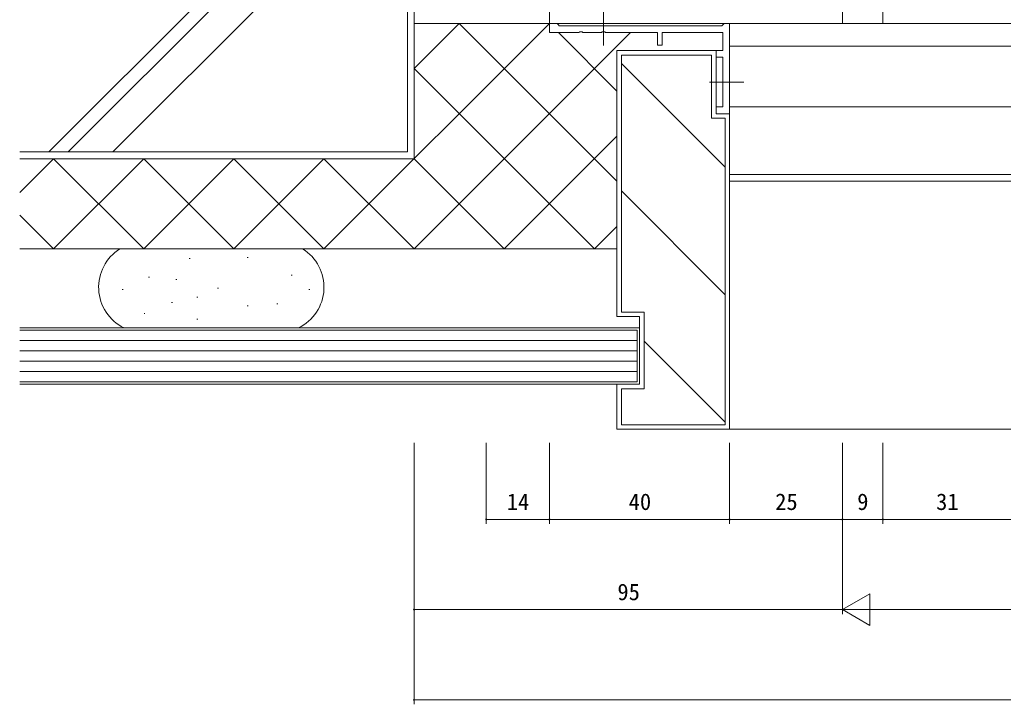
# Model space of a CAD drawing. Units: millimetres, scale not verified. Extents: x -841 to 746, y -594 to 534.
# Drawn here: x -204.2 to 14, y -287.7 to -135.9 of the extents above; entities that cross this region are included whole.
import ezdxf
from ezdxf.enums import TextEntityAlignment as Align

# ---------------------------------------------------------------- set-up
doc = ezdxf.new("R2010")
doc.units = ezdxf.units.MM
doc.header["$LTSCALE"] = 2
doc.linetypes.add('CHAIN2', pattern=[12, 9, -1, 1, -1])
for name, color, linetype, lineweight in [('0-3_YKK_12', 2, 'Continuous', 9), ('0-4_YSS_K', 3, 'Continuous', 9), ('0-5_YKK_D', 6, 'Continuous', 9), ('0-6_YKK_13', 4, 'Continuous', 9), ('0-7_YKK_11', 7, 'Continuous', 9)]:
    doc.layers.add(name, color=color, linetype=linetype, lineweight=lineweight)
doc.styles.add('ＭＳ ゴシック', font='')
doc.styles.get('ＭＳ ゴシック').set_extended_font_data('MS Gothic')

msp = doc.modelspace()

# ---------------------------------------------------------------- linework, layer by layer
at = {"layer": '0-3_YKK_12'}
for p, q in [((273.805, -136.75), (-22.195, -136.75)), ((-46.695, -141.75), (235.691, -141.75)), ((-46.695, -155.25), (228.211, -155.25)), ((-46.695, -170.25), (219.1, -170.25)), ((-46.695, -171.75), (219.076, -171.75))]:
    msp.add_line(p, q, dxfattribs=at)
at = {"layer": '0-4_YSS_K'}
for p, q in [((-118.195, -165.245), (-118.195, -58.132)), ((-116.695, -59.248), (-116.695, -166.745)), ((-118.195, -85.735), (-197.704, -165.245)), ((-118.195, -89.978), (-193.462, -165.245)), ((-118.195, -99.877), (-183.562, -165.245)), ((-86.699, -136.75), (-136.695, -186.746)), ((-116.695, -136.75), (-86.195, -136.75)), ((-106.699, -136.75), (-116.695, -146.746)), ((-71.695, -171.745), (-106.69, -136.75)), ((-68.698, -138.748), (-116.695, -186.746)), ((-71.695, -151.745), (-84.69, -138.75)), ((-49.695, -142.748), (-71.695, -142.748)), ((-71.695, -142.748), (-71.695, -201.748)), ((-70.695, -143.748), (-50.695, -143.748)), ((-70.695, -143.748), (-70.695, -200.748)), ((-50.695, -157.748), (-50.695, -143.748)), ((-49.695, -142.748), (-49.695, -156.748)), ((-70.695, -145.61), (-47.695, -168.611)), ((-76.694, -186.745), (-116.695, -146.746)), ((-46.695, -156.748), (-49.695, -156.748)), ((-46.695, -156.748), (-46.695, -226.748)), ((-50.695, -157.748), (-47.695, -157.748)), ((-47.695, -225.748), (-47.695, -157.748)), ((-71.695, -161.746), (-96.695, -186.746)), ((-118.195, -165.245), (-204.205, -165.245)), ((-196.695, -166.745), (-204.205, -174.256)), ((-204.205, -166.745), (-116.695, -166.745)), ((-176.695, -186.746), (-196.695, -166.745)), ((-176.695, -166.745), (-196.695, -186.746)), ((-194.205, -166.745), (-116.695, -166.745)), ((-156.695, -186.746), (-176.695, -166.745)), ((-156.695, -166.745), (-176.695, -186.746)), ((-136.695, -186.746), (-156.695, -166.745)), ((-136.695, -166.745), (-156.695, -186.746)), ((-116.695, -186.746), (-136.695, -166.745)), ((-96.695, -186.746), (-116.695, -166.745)), ((-96.694, -186.745), (-116.695, -166.745)), ((-70.695, -173.895), (-47.695, -196.895)), ((-196.695, -186.746), (-204.205, -179.235)), ((-71.695, -181.746), (-76.695, -186.746)), ((-71.695, -186.746), (-204.205, -186.746)), ((-181.959, -186.747), (-141.423, -186.747)), ((-166.415, -188.901), (-166.615, -188.901)), ((-153.506, -188.658), (-153.706, -188.658)), ((-175.427, -193.042), (-175.627, -193.042)), ((-169.338, -193.529), (-169.538, -193.529)), ((-143.763, -192.555), (-143.963, -192.555)), ((-181.273, -195.721), (-181.473, -195.721)), ((-160.082, -195.477), (-160.282, -195.477)), ((-139.866, -195.721), (-140.066, -195.721)), ((-164.71, -197.426), (-164.91, -197.426)), ((-170.312, -198.644), (-170.512, -198.644)), ((-153.506, -199.375), (-153.706, -199.375)), ((-146.93, -198.887), (-147.13, -198.887)), ((-65.695, -200.748), (-70.695, -200.748)), ((-65.695, -217.748), (-65.695, -200.748)), ((-176.402, -201.08), (-176.602, -201.08)), ((-164.71, -202.297), (-164.91, -202.297)), ((-181.05, -204.247), (-142.332, -204.247)), ((-67.195, -207.048), (-204.205, -207.048)), ((-65.695, -207.179), (-47.695, -225.179)), ((-67.195, -209.348), (-204.205, -209.348)), ((-67.195, -211.648), (-204.205, -211.648)), ((-67.195, -213.948), (-204.205, -213.948)), ((-66.695, -216.748), (-71.695, -216.748)), ((-71.695, -216.748), (-71.695, -226.748)), ((-65.695, -217.748), (-70.695, -217.748)), ((-70.695, -217.748), (-70.695, -225.748)), ((-46.695, -226.748), (-71.695, -226.748)), ((-70.695, -225.748), (-47.695, -225.748)), ((-46.695, -226.747), (298.306, -226.748))]:
    msp.add_line(p, q, dxfattribs=at)
for points in [[(-66.695, -216.748), (-66.695, -201.748), (-71.695, -201.748)], [(-204.205, -204.248), (-66.695, -204.248), (-66.695, -216.748), (-204.205, -216.748)], [(-204.205, -204.748), (-67.195, -204.748), (-67.195, -216.248), (-204.205, -216.248)]]:
    msp.add_lwpolyline(points, dxfattribs=at)
for centre, start, end in [((-176.691, -195.247), 121.78833, 244.15807), ((-146.691, -195.247), 295.84192, 58.21165)]:
    msp.add_arc(centre, 10, start, end, dxfattribs=at)
at = {"layer": '0-5_YKK_D'}
for p, q in [((-116.695, -229.748), (-116.695, -287.748)), ((-116.695, -229.748), (-116.695, -267.748)), ((-100.695, -229.748), (-100.695, -247.748)), ((-86.695, -229.748), (-86.695, -247.748)), ((-86.695, -229.748), (-86.695, -247.748)), ((-46.695, -229.748), (-46.695, -247.748)), ((-46.695, -229.748), (-46.695, -247.748)), ((-21.695, -229.748), (-21.695, -247.748)), ((-21.695, -229.748), (-21.695, -247.748)), ((-21.695, -229.748), (-21.695, -267.748)), ((-21.695, -229.748), (-21.695, -267.748)), ((-12.695, -229.748), (-12.695, -247.748)), ((-12.695, -229.748), (-12.695, -247.748)), ((-86.695, -246.748), (-100.695, -246.748)), ((-86.695, -246.748), (-46.695, -246.748)), ((-46.695, -246.748), (-21.695, -246.748)), ((-21.695, -246.748), (-12.695, -246.748)), ((-12.695, -246.748), (18.305, -246.748)), ((-21.695, -266.748), (-15.633, -263.248)), ((-15.633, -270.248), (-15.633, -263.248)), ((-21.695, -266.748), (-116.695, -266.748)), ((-21.695, -266.748), (-15.633, -270.248)), ((-21.695, -266.748), (-9.57, -266.748)), ((-14.695, -266.748), (266.305, -266.748)), ((-116.695, -286.748), (368.305, -286.748))]:
    msp.add_line(p, q, dxfattribs=at)
for centre, start, end in [((-100.695, -246.748), 0, 180), ((-100.695, -246.748), 180, 0), ((-86.695, -246.748), 0, 180), ((-86.695, -246.748), 0, 180), ((-86.695, -246.748), 180, 0), ((-86.695, -246.748), 180, 0), ((-46.695, -246.748), 0, 180), ((-46.695, -246.748), 180, 0), ((-21.695, -246.748), 0, 180), ((-21.695, -246.748), 0, 180), ((-21.695, -246.748), 180, 0), ((-21.695, -246.748), 180, 0), ((-12.695, -246.748), 0, 180), ((-12.695, -246.748), 0, 180), ((-12.695, -246.748), 180, 0), ((-12.695, -246.748), 180, 0), ((-116.695, -266.748), 0, 180), ((-116.695, -266.748), 180, 0), ((-116.695, -286.748), 0, 180), ((-116.695, -286.748), 180, 0)]:
    msp.add_arc(centre, 0.106, start, end, dxfattribs=at)
at = {"layer": '0-6_YKK_13', "linetype": 'CHAIN2'}
for p, q in [((-74.695, -133.282), (-74.695, -141.618)), ((-43.564, -149.75), (-51.173, -149.75))]:
    msp.add_line(p, q, dxfattribs=at)
at = {"layer": '0-7_YKK_11'}
for p, q in [((-86.695, -136.75), (-86.695, -138.75)), ((-84.995, -136.75), (-86.695, -136.75)), ((-86.695, -136.75), (-21.695, -136.75)), ((-84.695, -137.05), (-84.995, -136.75)), ((-84.495, -137.25), (-84.695, -137.05)), ((-48.395, -137.25), (-84.495, -137.25)), ((-48.195, -137.05), (-48.395, -137.25)), ((-47.895, -136.75), (-48.195, -137.05)), ((-46.695, -136.75), (-47.895, -136.75)), ((-46.695, -156.75), (-46.695, -136.75)), ((-86.695, -138.75), (-80.153, -138.75)), ((-80.153, -138.75), (-79.97, -138.63)), ((-79.97, -138.63), (-79.42, -138.63)), ((-79.42, -138.63), (-79.236, -138.75)), ((-79.236, -138.75), (-75.153, -138.75)), ((-75.153, -138.75), (-74.969, -138.63)), ((-74.97, -138.63), (-74.42, -138.63)), ((-74.42, -138.63), (-74.236, -138.75)), ((-74.236, -138.75), (-62.695, -138.75)), ((-62.695, -138.75), (-62.695, -141.55)), ((-61.695, -138.75), (-48.195, -138.75)), ((-61.695, -141.55), (-61.695, -138.75)), ((-48.195, -138.75), (-48.195, -142.75)), ((-62.695, -141.55), (-61.695, -141.55)), ((-49.695, -142.75), (-49.695, -144.25)), ((-48.195, -142.75), (-49.695, -142.75)), ((-49.695, -144.25), (-48.195, -144.25)), ((-48.195, -144.25), (-48.195, -155.25)), ((-49.695, -155.25), (-49.695, -156.75)), ((-48.195, -155.25), (-49.695, -155.25)), ((-49.695, -156.75), (-46.695, -156.75))]:
    msp.add_line(p, q, dxfattribs=at)
for points in [[(-12.695, -125.25), (-12.695, -136.75), (18.305, -136.75)], [(-86.695, -134.072), (-86.695, -136.75), (-21.695, -136.75), (-21.695, -128.75)]]:
    msp.add_lwpolyline(points, dxfattribs=at)

# ---------------------------------------------------------------- texts
at = {"layer": '0-5_YKK_D', "color": 4, "style": 'ＭＳ ゴシック'}
for s, p in [('14', (-96.132, -245.748)), ('40', (-69.095, -245.748)), ('25', (-36.595, -245.748)), ('9', (-18.395, -245.748)), ('31', (-0.894, -245.748)), ('95', (-71.595, -265.748))]:
    msp.add_text(s, height=3.666, dxfattribs=at).set_placement(p, align=Align.BOTTOM_LEFT)

doc.saveas('drawing.dxf')
